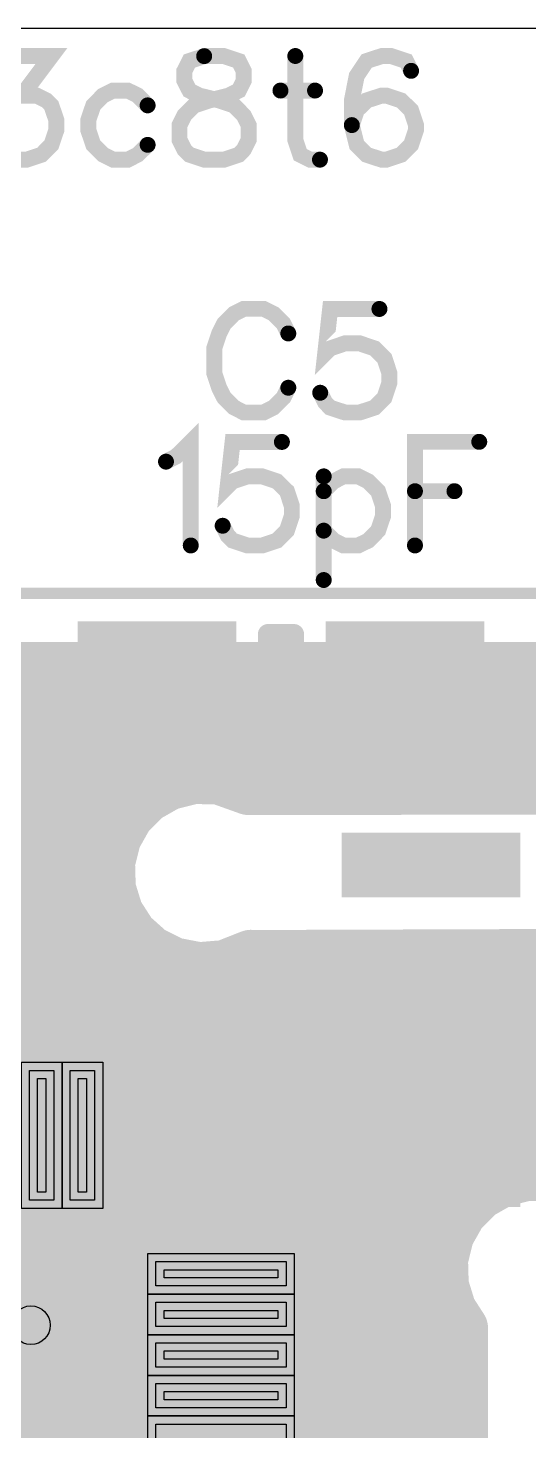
# Model space of a CAD drawing. Extents: x -121 to 151, y -197 to 34.
# Drawn here: x 20.96 to 27.12, y 15.69 to 32.96 of the extents above; entities that cross this region are included whole.
import ezdxf

# ---------------------------------------------------------------- set-up
doc = ezdxf.new("R2010")
doc.units = 0
for name, color, linetype in [('Board_Outline', 13, 'CONTINUOUS'), ('Bottom', 6, 'CONTINUOUS'), ('Bottom_Silk', 11, 'CONTINUOUS'), ('Top', 5, 'CONTINUOUS'), ('Top_Dimension', 14, 'CONTINUOUS'), ('Top_Mask', 3, 'CONTINUOUS'), ('Top_Paste', 4, 'CONTINUOUS'), ('Top_Silk', 2, 'CONTINUOUS')]:
    doc.layers.add(name, color=color, linetype=linetype)

msp = doc.modelspace()

# ---------------------------------------------------------------- linework, layer by layer
at = {"layer": 'Board_Outline', "linetype": 'CONTINUOUS', "const_width": 0.14}
msp.add_lwpolyline([(2, 26), (34, 26)], dxfattribs=at)
at = {"layer": 'Bottom', "linetype": 'CONTINUOUS', "const_width": 0.635}
for points in [[(33.384, 25.0822), (13.9582, 25.0825)], [(19.9367, 24.4508), (32.8471, 24.4508)], [(20.1947, 23.8192), (32.8372, 23.8192)], [(22.6927, 23.6481), (22.9997, 23.7251)], [(22.9997, 23.7251), (23.3161, 23.7173)], [(23.3161, 23.7173), (23.6774, 23.588)], [(22.4175, 23.4917), (22.6927, 23.6481)], [(23.6774, 23.588), (28.6927, 23.5964)], [(22.1941, 23.2675), (22.4175, 23.4917)], [(20.1451, 23.1875), (22.0719, 23.1875)], [(22.0388, 22.9917), (22.1941, 23.2675)], [(21.9629, 22.6844), (22.0388, 22.9917)], [(21.9719, 22.368), (21.9629, 22.6844)], [(19.7383, 22.5558), (21.8933, 22.5558)], [(22.0652, 22.0655), (21.9719, 22.368)], [(22.2361, 21.799), (22.0652, 22.0655)], [(16.1664, 21.9242), (22.0819, 21.9242)], [(22.4719, 21.5879), (22.2361, 21.799)], [(22.7556, 21.4476), (22.4719, 21.5879)], [(23.0665, 21.3882), (22.7556, 21.4476)], [(23.7031, 21.5407), (23.382, 21.4141)], [(28.718, 21.5553), (23.7141, 21.538)], [(16.8014, 21.2925), (33.3432, 21.2925)], [(23.382, 21.4141), (23.0665, 21.3882)], [(17.4265, 20.6608), (32.857, 20.6608)], [(18.0615, 20.0292), (32.8372, 20.0292)], [(18.6965, 19.3975), (32.9364, 19.3975)], [(19.0835, 18.7658), (26.7352, 18.7658)], [(26.5124, 18.6048), (26.7876, 18.7612)], [(26.7876, 18.7612), (27.0946, 18.8382)], [(27.0946, 18.8382), (27.411, 18.8304)], [(27.411, 18.8304), (27.7138, 18.7382)], [(26.289, 18.3806), (26.5124, 18.6048)], [(26.1337, 18.1048), (26.289, 18.3806)], [(19.1033, 18.1342), (26.0804, 18.1342)], [(26.0578, 17.7975), (26.1337, 18.1048)], [(26.0668, 17.4811), (26.0578, 17.7975)], [(19.1033, 17.5025), (26.001, 17.5025)], [(26.1601, 17.1786), (26.0668, 17.4811)], [(26.3043, 16.9537), (26.1601, 17.1786)], [(19.1033, 16.8708), (26.2391, 16.8708)], [(26.3043, 12.2629), (26.3043, 16.9537)], [(19.1033, 16.2392), (26.2391, 16.2392)], [(19.1033, 15.6075), (26.2391, 15.6075)]]:
    msp.add_lwpolyline(points, dxfattribs=at)
at = {"layer": 'Bottom', "linetype": 'CONTINUOUS', "const_width": 0.3175}
for points in [[(22.8409, 23.7251, 1), (23.1585, 23.7251, 1), (22.8409, 23.7251, 1)], [(22.8409, 23.7251, 1), (23.1585, 23.7251, 1), (22.8409, 23.7251, 1)], [(23.1574, 23.7173, 1), (23.4749, 23.7173, 1), (23.1574, 23.7173, 1)], [(23.1574, 23.7173, 1), (23.4749, 23.7173, 1), (23.1574, 23.7173, 1)], [(22.5339, 23.6481, 1), (22.8514, 23.6481, 1), (22.5339, 23.6481, 1)], [(22.5339, 23.6481, 1), (22.8514, 23.6481, 1), (22.5339, 23.6481, 1)], [(23.5187, 23.588, 1), (23.8361, 23.588, 1), (23.5187, 23.588, 1)], [(23.5187, 23.588, 1), (23.8361, 23.588, 1), (23.5187, 23.588, 1)], [(22.2587, 23.4917, 1), (22.5762, 23.4917, 1), (22.2587, 23.4917, 1)], [(22.2587, 23.4917, 1), (22.5762, 23.4917, 1), (22.2587, 23.4917, 1)], [(22.0353, 23.2675, 1), (22.3528, 23.2675, 1), (22.0353, 23.2675, 1)], [(22.0353, 23.2675, 1), (22.3528, 23.2675, 1), (22.0353, 23.2675, 1)], [(21.88, 22.9917, 1), (22.1975, 22.9917, 1), (21.88, 22.9917, 1)], [(21.88, 22.9917, 1), (22.1975, 22.9917, 1), (21.88, 22.9917, 1)], [(21.8041, 22.6844, 1), (22.1216, 22.6844, 1), (21.8041, 22.6844, 1)], [(21.8041, 22.6844, 1), (22.1216, 22.6844, 1), (21.8041, 22.6844, 1)], [(21.8132, 22.368, 1), (22.1307, 22.368, 1), (21.8132, 22.368, 1)], [(21.8132, 22.368, 1), (22.1307, 22.368, 1), (21.8132, 22.368, 1)], [(21.9065, 22.0655, 1), (22.224, 22.0655, 1), (21.9065, 22.0655, 1)], [(21.9065, 22.0655, 1), (22.224, 22.0655, 1), (21.9065, 22.0655, 1)], [(22.0773, 21.799, 1), (22.3948, 21.799, 1), (22.0773, 21.799, 1)], [(22.0773, 21.799, 1), (22.3948, 21.799, 1), (22.0773, 21.799, 1)], [(22.3132, 21.5879, 1), (22.6307, 21.5879, 1), (22.3132, 21.5879, 1)], [(22.3132, 21.5879, 1), (22.6307, 21.5879, 1), (22.3132, 21.5879, 1)], [(22.5968, 21.4476, 1), (22.9143, 21.4476, 1), (22.5968, 21.4476, 1)], [(22.5968, 21.4476, 1), (22.9143, 21.4476, 1), (22.5968, 21.4476, 1)], [(23.5444, 21.5407, 1), (23.8619, 21.5407, 1), (23.5444, 21.5407, 1)], [(23.5553, 21.538, 1), (23.8728, 21.538, 1), (23.5553, 21.538, 1)], [(22.9078, 21.3882, 1), (23.2253, 21.3882, 1), (22.9078, 21.3882, 1)], [(22.9078, 21.3882, 1), (23.2253, 21.3882, 1), (22.9078, 21.3882, 1)], [(23.2233, 21.4141, 1), (23.5408, 21.4141, 1), (23.2233, 21.4141, 1)], [(23.2233, 21.4141, 1), (23.5408, 21.4141, 1), (23.2233, 21.4141, 1)], [(26.6288, 18.7612, 1), (26.9464, 18.7612, 1), (26.6288, 18.7612, 1)], [(26.6288, 18.7612, 1), (26.9464, 18.7612, 1), (26.6288, 18.7612, 1)], [(26.9359, 18.8382, 1), (27.2533, 18.8382, 1), (26.9359, 18.8382, 1)], [(26.9359, 18.8382, 1), (27.2533, 18.8382, 1), (26.9359, 18.8382, 1)], [(27.2523, 18.8304, 1), (27.5698, 18.8304, 1), (27.2523, 18.8304, 1)], [(27.2523, 18.8304, 1), (27.5698, 18.8304, 1), (27.2523, 18.8304, 1)], [(26.3536, 18.6048, 1), (26.6711, 18.6048, 1), (26.3536, 18.6048, 1)], [(26.3536, 18.6048, 1), (26.6711, 18.6048, 1), (26.3536, 18.6048, 1)], [(26.1302, 18.3806, 1), (26.4477, 18.3806, 1), (26.1302, 18.3806, 1)], [(26.1302, 18.3806, 1), (26.4477, 18.3806, 1), (26.1302, 18.3806, 1)], [(25.9749, 18.1048, 1), (26.2924, 18.1048, 1), (25.9749, 18.1048, 1)], [(25.9749, 18.1048, 1), (26.2924, 18.1048, 1), (25.9749, 18.1048, 1)], [(25.899, 17.7975, 1), (26.2165, 17.7975, 1), (25.899, 17.7975, 1)], [(25.899, 17.7975, 1), (26.2165, 17.7975, 1), (25.899, 17.7975, 1)], [(25.9081, 17.4811, 1), (26.2256, 17.4811, 1), (25.9081, 17.4811, 1)], [(25.9081, 17.4811, 1), (26.2256, 17.4811, 1), (25.9081, 17.4811, 1)], [(26.0014, 17.1786, 1), (26.3189, 17.1786, 1), (26.0014, 17.1786, 1)], [(26.0014, 17.1786, 1), (26.3189, 17.1786, 1), (26.0014, 17.1786, 1)], [(26.1455, 16.9537, 1), (26.463, 16.9537, 1), (26.1455, 16.9537, 1)], [(26.1455, 16.9537, 1), (26.463, 16.9537, 1), (26.1455, 16.9537, 1)]]:
    msp.add_lwpolyline(points, format="xyb", dxfattribs=at)
at = {"layer": 'Bottom_Silk', "linetype": 'CONTINUOUS', "const_width": 0.3137}
for points in [[(20.7622, 19.4517), (20.5668, 19.6449), (20.4702, 19.9369), (20.4702, 20.3255), (20.5668, 20.6175), (20.7622, 20.8129), (20.9554, 20.8129), (21.1508, 20.714), (21.2474, 20.6175), (21.344, 20.4243), (21.5394, 19.8403), (21.636, 19.6449), (21.7348, 19.5483), (21.928, 19.4517), (22.22, 19.4517), (22.4131, 19.6449), (22.512, 19.9369), (22.512, 20.3255), (22.4131, 20.6175), (22.22, 20.8129)], [(21.1508, 18.7277), (22.512, 18.7277)], [(21.1508, 18.0014), (22.512, 18.0014)], [(21.5394, 18.0014), (21.2474, 17.7094), (21.1508, 17.514), (21.1508, 17.2242), (21.2474, 17.0288), (21.5394, 16.9322), (22.512, 16.9322)], [(21.5394, 16.9322), (21.2474, 16.6402), (21.1508, 16.4448), (21.1508, 16.155), (21.2474, 15.9596), (21.5394, 15.8608), (22.512, 15.8608)], [(24.578, 16.405), (25.9392, 15.821), (24.578, 15.2392)]]:
    msp.add_lwpolyline(points, dxfattribs=at)
at = {"layer": 'Bottom_Silk', "linetype": 'CONTINUOUS', "const_width": 0.1569}
for points in [[(22.1415, 20.8129, 1), (22.2984, 20.8129, 1), (22.1415, 20.8129, 1)], [(21.0724, 18.7277, 1), (21.2292, 18.7277, 1), (21.0724, 18.7277, 1)], [(22.4335, 18.7277, 1), (22.5904, 18.7277, 1), (22.4335, 18.7277, 1)], [(21.0724, 18.0014, 1), (21.2292, 18.0014, 1), (21.0724, 18.0014, 1)], [(21.4609, 18.0014, 1), (21.6178, 18.0014, 1), (21.4609, 18.0014, 1)], [(22.4335, 18.0014, 1), (22.5904, 18.0014, 1), (22.4335, 18.0014, 1)], [(21.4609, 16.9322, 1), (21.6178, 16.9322, 1), (21.4609, 16.9322, 1)], [(22.4335, 16.9322, 1), (22.5904, 16.9322, 1), (22.4335, 16.9322, 1)], [(24.4996, 16.405, 1), (24.6564, 16.405, 1), (24.4996, 16.405, 1)], [(22.4335, 15.8608, 1), (22.5904, 15.8608, 1), (22.4335, 15.8608, 1)]]:
    msp.add_lwpolyline(points, format="xyb", dxfattribs=at)
at = {"layer": 'Top', "linetype": 'CONTINUOUS'}
for points in [[(21.282, 18.528), (20.982, 18.528), (20.982, 20.128), (21.282, 20.128), (21.282, 18.528)], [(21.782, 18.528), (21.482, 18.528), (21.482, 20.128), (21.782, 20.128), (21.782, 18.528)], [(24.137, 17.773), (24.137, 17.473), (22.537, 17.473), (22.537, 17.773), (24.137, 17.773)], [(24.137, 17.273), (24.137, 16.973), (22.537, 16.973), (22.537, 17.273), (24.137, 17.273)], [(24.137, 16.773), (24.137, 16.473), (22.537, 16.473), (22.537, 16.773), (24.137, 16.773)], [(24.137, 16.273), (24.137, 15.973), (22.537, 15.973), (22.537, 16.273), (24.137, 16.273)], [(24.137, 15.773), (24.137, 15.473), (22.537, 15.473), (22.537, 15.773), (24.137, 15.773)]]:
    msp.add_lwpolyline(points, dxfattribs=at)
at = {"layer": 'Top'}
for points in [[(21.675, 25.554), (23.425, 25.554), (21.675, 23.854), (23.425, 23.854)], [(24.725, 25.554), (26.475, 25.554), (24.725, 23.854), (26.475, 23.854)], [(24.92, 22.956), (26.92, 22.956), (24.92, 22.356), (26.92, 22.356)], [(24.92, 21.686), (26.92, 21.686), (24.92, 21.086), (26.92, 21.086)], [(24.92, 20.416), (26.92, 20.416), (24.92, 19.816), (26.92, 19.816)], [(24.92, 19.146), (26.92, 19.146), (24.92, 18.546), (26.92, 18.546)]]:
    msp.add_solid(points, dxfattribs=at)
at = {"layer": 'Top_Dimension', "linetype": 'CONTINUOUS'}
msp.add_lwpolyline([(18, 32.96), (35, 32.96)], dxfattribs=at)
at = {"layer": 'Top_Mask', "linetype": 'CONTINUOUS'}
for points in [[(21.382, 18.428), (20.882, 18.428), (20.882, 20.228), (21.382, 20.228), (21.382, 18.428)], [(21.882, 18.428), (21.382, 18.428), (21.382, 20.228), (21.882, 20.228), (21.882, 18.428)], [(24.237, 17.873), (24.237, 17.373), (22.437, 17.373), (22.437, 17.873), (24.237, 17.873)], [(24.237, 17.373), (24.237, 16.873), (22.437, 16.873), (22.437, 17.373), (24.237, 17.373)], [(24.237, 16.873), (24.237, 16.373), (22.437, 16.373), (22.437, 16.873), (24.237, 16.873)], [(24.237, 16.373), (24.237, 15.873), (22.437, 15.873), (22.437, 16.373), (24.237, 16.373)], [(24.237, 15.873), (24.237, 15.373), (22.437, 15.373), (22.437, 15.873), (24.237, 15.873)]]:
    msp.add_lwpolyline(points, dxfattribs=at)
at = {"layer": 'Top_Mask'}
for points in [[(21.575, 25.654), (23.525, 25.654), (21.575, 23.754), (23.525, 23.754)], [(24.625, 25.654), (26.575, 25.654), (24.625, 23.754), (26.575, 23.754)], [(24.82, 23.056), (27.02, 23.056), (24.82, 22.256), (27.02, 22.256)], [(24.82, 21.786), (27.02, 21.786), (24.82, 20.986), (27.02, 20.986)], [(24.82, 20.516), (27.02, 20.516), (24.82, 19.716), (27.02, 19.716)], [(24.82, 19.246), (27.02, 19.246), (24.82, 18.446), (27.02, 18.446)]]:
    msp.add_solid(points, dxfattribs=at)
at = {"layer": 'Top_Paste', "linetype": 'CONTINUOUS'}
for points in [[(21.182, 18.628), (21.082, 18.628), (21.082, 20.028), (21.182, 20.028), (21.182, 18.628)], [(21.682, 18.628), (21.582, 18.628), (21.582, 20.028), (21.682, 20.028), (21.682, 18.628)], [(24.037, 17.673), (24.037, 17.573), (22.637, 17.573), (22.637, 17.673), (24.037, 17.673)], [(24.037, 17.173), (24.037, 17.073), (22.637, 17.073), (22.637, 17.173), (24.037, 17.173)], [(24.037, 16.673), (24.037, 16.573), (22.637, 16.573), (22.637, 16.673), (24.037, 16.673)], [(24.037, 16.173), (24.037, 16.073), (22.637, 16.073), (22.637, 16.173), (24.037, 16.173)]]:
    msp.add_lwpolyline(points, dxfattribs=at)
at = {"layer": 'Top_Paste'}
for points in [[(21.775, 25.454), (23.325, 25.454), (21.775, 23.954), (23.325, 23.954)], [(24.825, 25.454), (26.375, 25.454), (24.825, 23.954), (26.375, 23.954)], [(25.02, 22.856), (26.82, 22.856), (25.02, 22.456), (26.82, 22.456)], [(25.02, 21.586), (26.82, 21.586), (25.02, 21.186), (26.82, 21.186)], [(25.02, 20.316), (26.82, 20.316), (25.02, 19.916), (26.82, 19.916)], [(25.02, 19.046), (26.82, 19.046), (25.02, 18.646), (26.82, 18.646)]]:
    msp.add_solid(points, dxfattribs=at)
at = {"layer": 'Top_Silk', "linetype": 'CONTINUOUS'}
for points, const_width in [([(20.5841, 32.6145), (21.251, 32.6145), (20.8874, 32.1288), (21.0699, 32.1288), (21.1906, 32.0684), (21.251, 32.0081), (21.3127, 31.8256), (21.3127, 31.7048), (21.251, 31.5223), (21.1302, 31.4002), (20.9477, 31.3398), (20.7652, 31.3398), (20.5841, 31.4002), (20.5238, 31.462), (20.462, 31.5827)], 0.1961), ([(23.1303, 32.6145), (22.9492, 32.5542), (22.8874, 32.4334), (22.8874, 32.3113), (22.9492, 32.1906), (23.0699, 32.1288), (23.3128, 32.0684), (23.4953, 32.0081), (23.616, 31.8859), (23.6764, 31.7652), (23.6764, 31.5827), (23.616, 31.462), (23.5556, 31.4002), (23.3731, 31.3398), (23.1303, 31.3398), (22.9492, 31.4002), (22.8874, 31.462), (22.827, 31.5827), (22.827, 31.7652), (22.8874, 31.8859), (23.0095, 32.0081), (23.1906, 32.0684), (23.4335, 32.1288), (23.5556, 32.1906), (23.616, 32.3113), (23.616, 32.4334), (23.5556, 32.5542), (23.3731, 32.6145), (23.1303, 32.6145)], 0.1961), ([(24.251, 32.6159), (24.251, 31.5827), (24.3114, 31.4016), (24.4335, 31.3398), (24.5543, 31.3398)], 0.1961), ([(25.675, 32.4334), (25.6146, 32.5542), (25.4321, 32.6145), (25.3114, 32.6145), (25.1289, 32.5542), (25.0068, 32.3717), (24.9464, 32.0684), (24.9464, 31.7652), (25.0068, 31.5223), (25.1289, 31.4002), (25.3114, 31.3398), (25.3718, 31.3398), (25.5529, 31.4002), (25.675, 31.5223), (25.7354, 31.7048), (25.7354, 31.7652), (25.675, 31.9477), (25.5529, 32.0684), (25.3718, 32.1288), (25.3114, 32.1288), (25.1289, 32.0684), (25.0068, 31.9477), (24.9464, 31.7652)], 0.1961), ([(22.4349, 32.0081), (22.3127, 32.1302), (22.1906, 32.1906), (22.0095, 32.1906), (21.8874, 32.1302), (21.7667, 32.0081), (21.7049, 31.8256), (21.7049, 31.7048), (21.7667, 31.5223), (21.8874, 31.4016), (22.0095, 31.3398), (22.1906, 31.3398), (22.3127, 31.4016), (22.4349, 31.5223)], 0.1961), ([(24.0685, 32.1906), (24.4939, 32.1906)], 0.1961), ([(24.1651, 29.2), (24.1047, 29.3207), (23.9826, 29.4429), (23.8619, 29.5032), (23.619, 29.5032), (23.4969, 29.4429), (23.3761, 29.3207), (23.3144, 29.2), (23.254, 29.0175), (23.254, 28.7129), (23.3144, 28.5318), (23.3761, 28.4097), (23.4969, 28.2889), (23.619, 28.2272), (23.8619, 28.2272), (23.9826, 28.2889), (24.1047, 28.4097), (24.1651, 28.5318)], 0.1961), ([(25.2859, 29.5018), (24.6794, 29.5018), (24.619, 28.9557), (24.6794, 29.0161), (24.8619, 29.0779), (25.043, 29.0779), (25.2255, 29.0161), (25.3476, 28.8954), (25.408, 28.7129), (25.408, 28.5922), (25.3476, 28.4097), (25.2255, 28.2875), (25.043, 28.2272), (24.8619, 28.2272), (24.6794, 28.2875), (24.619, 28.3493), (24.5573, 28.47)], 0.1961), ([(22.6609, 27.6217), (22.783, 27.6834), (22.9655, 27.8645), (22.9655, 26.5898)], 0.1961), ([(24.0863, 27.8645), (23.4798, 27.8645), (23.4195, 27.3184), (23.4798, 27.3788), (23.6623, 27.4406), (23.8434, 27.4406), (24.0259, 27.3788), (24.1481, 27.2581), (24.2084, 27.0756), (24.2084, 26.9548), (24.1481, 26.7723), (24.0259, 26.6502), (23.8434, 26.5898), (23.6623, 26.5898), (23.4798, 26.6502), (23.4195, 26.712), (23.3577, 26.8327)], 0.1961), ([(26.5131, 27.8659), (25.7227, 27.8659), (25.7227, 26.5898)], 0.1961), ([(24.6006, 27.4406), (24.6006, 26.1645)], 0.1961), ([(24.6006, 27.2581), (24.7227, 27.3788), (24.8434, 27.4406), (25.0259, 27.4406), (25.1481, 27.3788), (25.2688, 27.2581), (25.3306, 27.0756), (25.3306, 26.9534), (25.2688, 26.7723), (25.1481, 26.6502), (25.0259, 26.5898), (24.8434, 26.5898), (24.7227, 26.6502), (24.6006, 26.7723)], 0.1961), ([(25.7227, 27.2581), (26.2085, 27.2581)], 0.1961), ([(19.1572, 21.457), (19.4949, 21.4836), (19.8243, 21.5627), (20.1373, 21.6924), (20.4261, 21.8694), (20.6837, 22.0894), (20.9037, 22.347), (21.0807, 22.6359), (21.2103, 22.9489), (21.2894, 23.2783), (21.316, 23.616), (21.2894, 23.9537), (21.2103, 24.2831), (21.0807, 24.5961), (20.9037, 24.885), (20.6837, 25.1426), (20.4261, 25.3626), (20.1373, 25.5396), (19.8243, 25.6693), (19.4949, 25.7484), (19.1572, 25.775)], 0.25), ([(23.9161, 23.9103), (23.9161, 25.4977)], 0.25), ([(24.2339, 25.4977), (23.9161, 25.4977)], 0.25), ([(24.2339, 23.9103), (24.2339, 25.4977)], 0.25), ([(24.2339, 23.9103), (23.9161, 23.9103)], 0.25), ([(15.8078, 17.6056), (21.9562, 17.6056)], 0.25), ([(21.9562, 17.6056), (21.9562, 11.9691)], 0.25)]:
    msp.add_lwpolyline(points, dxfattribs=dict(at, const_width=const_width))
for points, const_width in [([(23.0813, 32.6145, 1), (23.1793, 32.6145, 1), (23.0813, 32.6145, 1)], 0.098), ([(24.202, 32.6159, 1), (24.3, 32.6159, 1), (24.202, 32.6159, 1)], 0.098), ([(25.626, 32.4334, 1), (25.724, 32.4334, 1), (25.626, 32.4334, 1)], 0.098), ([(24.0195, 32.1906, 1), (24.1175, 32.1906, 1), (24.0195, 32.1906, 1)], 0.098), ([(24.4449, 32.1906, 1), (24.5429, 32.1906, 1), (24.4449, 32.1906, 1)], 0.098), ([(22.3859, 32.0081, 1), (22.4839, 32.0081, 1), (22.3859, 32.0081, 1)], 0.098), ([(24.8974, 31.7652, 1), (24.9954, 31.7652, 1), (24.8974, 31.7652, 1)], 0.098), ([(22.3859, 31.5223, 1), (22.4839, 31.5223, 1), (22.3859, 31.5223, 1)], 0.098), ([(24.5052, 31.3398, 1), (24.6033, 31.3398, 1), (24.5052, 31.3398, 1)], 0.098), ([(25.2368, 29.5018, 1), (25.3349, 29.5018, 1), (25.2368, 29.5018, 1)], 0.098), ([(24.1161, 29.2, 1), (24.2141, 29.2, 1), (24.1161, 29.2, 1)], 0.098), ([(24.1161, 28.5318, 1), (24.2141, 28.5318, 1), (24.1161, 28.5318, 1)], 0.098), ([(24.5082, 28.47, 1), (24.6063, 28.47, 1), (24.5082, 28.47, 1)], 0.098), ([(24.0373, 27.8645, 1), (24.1353, 27.8645, 1), (24.0373, 27.8645, 1)], 0.098), ([(26.4641, 27.8659, 1), (26.5621, 27.8659, 1), (26.4641, 27.8659, 1)], 0.098), ([(22.6119, 27.6217, 1), (22.7099, 27.6217, 1), (22.6119, 27.6217, 1)], 0.098), ([(24.5516, 27.4406, 1), (24.6496, 27.4406, 1), (24.5516, 27.4406, 1)], 0.098), ([(24.5516, 27.2581, 1), (24.6496, 27.2581, 1), (24.5516, 27.2581, 1)], 0.098), ([(25.6737, 27.2581, 1), (25.7718, 27.2581, 1), (25.6737, 27.2581, 1)], 0.098), ([(26.1594, 27.2581, 1), (26.2575, 27.2581, 1), (26.1594, 27.2581, 1)], 0.098), ([(23.3087, 26.8327, 1), (23.4067, 26.8327, 1), (23.3087, 26.8327, 1)], 0.098), ([(24.5516, 26.7723, 1), (24.6496, 26.7723, 1), (24.5516, 26.7723, 1)], 0.098), ([(22.9165, 26.5898, 1), (23.0146, 26.5898, 1), (22.9165, 26.5898, 1)], 0.098), ([(25.6737, 26.5898, 1), (25.7718, 26.5898, 1), (25.6737, 26.5898, 1)], 0.098), ([(24.5516, 26.1645, 1), (24.6496, 26.1645, 1), (24.5516, 26.1645, 1)], 0.098), ([(23.8536, 25.4977, 1), (23.9786, 25.4977, 1), (23.8536, 25.4977, 1)], 0.125), ([(23.8536, 25.4977, 1), (23.9786, 25.4977, 1), (23.8536, 25.4977, 1)], 0.125), ([(24.1714, 25.4977, 1), (24.2964, 25.4977, 1), (24.1714, 25.4977, 1)], 0.125), ([(24.1714, 25.4977, 1), (24.2964, 25.4977, 1), (24.1714, 25.4977, 1)], 0.125), ([(23.8536, 23.9103, 1), (23.9786, 23.9103, 1), (23.8536, 23.9103, 1)], 0.125), ([(23.8536, 23.9103, 1), (23.9786, 23.9103, 1), (23.8536, 23.9103, 1)], 0.125), ([(24.1714, 23.9103, 1), (24.2964, 23.9103, 1), (24.1714, 23.9103, 1)], 0.125), ([(24.1714, 23.9103, 1), (24.2964, 23.9103, 1), (24.1714, 23.9103, 1)], 0.125), ([(21.8937, 17.6056, 1), (22.0187, 17.6056, 1), (21.8937, 17.6056, 1)], 0.125), ([(21.8937, 17.6056, 1), (22.0187, 17.6056, 1), (21.8937, 17.6056, 1)], 0.125)]:
    msp.add_lwpolyline(points, format="xyb", dxfattribs=dict(at, const_width=const_width))
at = {"layer": 'Top_Silk'}
msp.add_circle((20.9992, 16.9902), 0.2381, dxfattribs=at)

doc.saveas('drawing.dxf')
